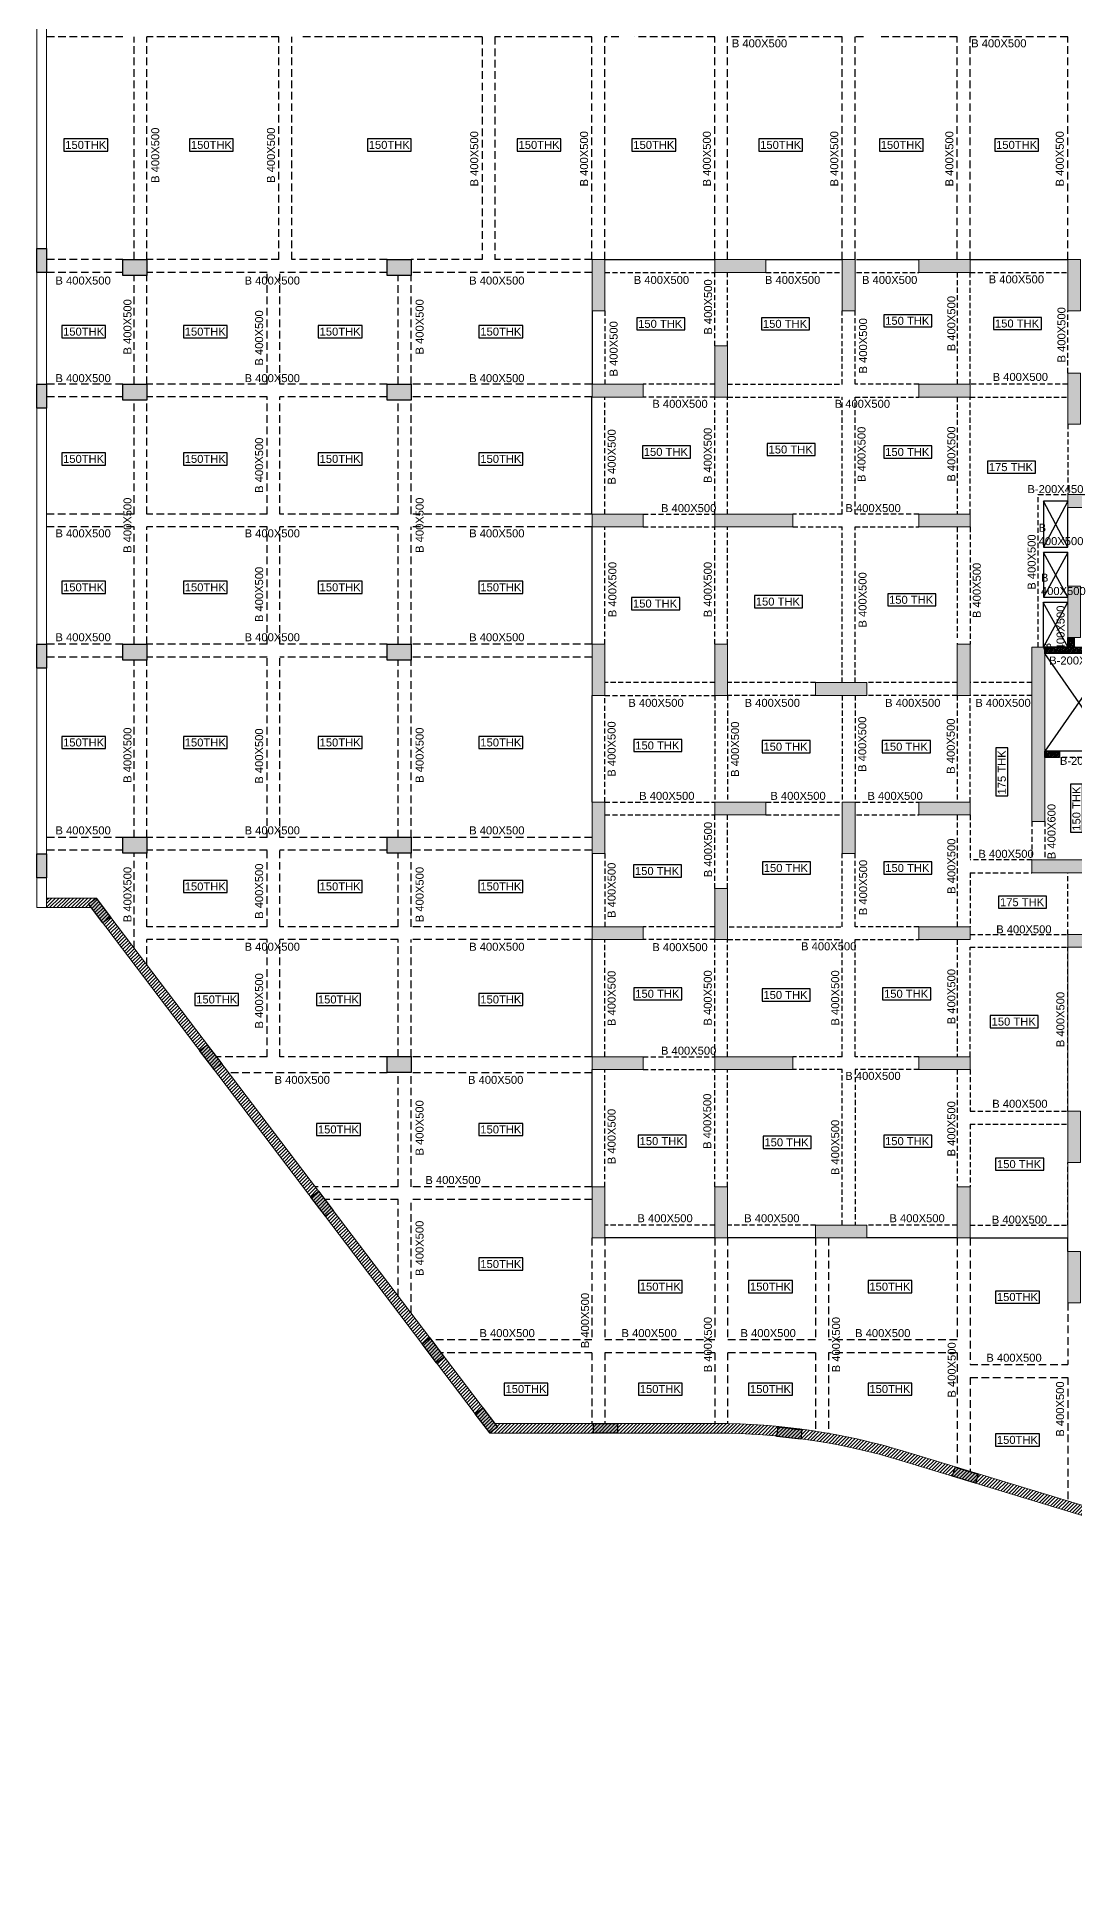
# Model space of a CAD drawing. Header units: millimetres. Extents: x 0 to 88592, y 20853 to 125502.
# Drawn here: x 0 to 32401, y 26031 to 83633 of the extents above; entities that cross this region are included whole.
import ezdxf

# ---------------------------------------------------------------- set-up
doc = ezdxf.new("R2010")
doc.units = ezdxf.units.MM
doc.linetypes.add('HIDDEN2', pattern=[4.7625, 3.175, -1.5875])
for name, color, linetype in [('01-STR-BEAM', 2, 'Continuous'), ('01-STR-BEAM-NO', 4, 'Continuous'), ('01-STR-COLUMN-HATCH', 20, 'Continuous'), ('01-STR-COLUMN-STOP-HATCH', 20, 'Continuous'), ('01-STR-CORE WALL-SHEAR WALL-HATCH', 20, 'Continuous'), ('01-STR-CUTOUT', 1, 'Continuous'), ('01-STR-MIVAN-165-160THK WALL', 3, 'Continuous'), ('01-STR-NON STR WALL', 43, 'Continuous'), ('01-STR-NON STR WALL-HATCH', 252, 'Continuous'), ('01-STR-PODIUM-COLUMN', 4, 'Continuous'), ('01-STR-SLAB THK', 3, 'Continuous')]:
    doc.layers.add(name, color=color, linetype=linetype)
for name, color, linetype, lineweight in [('01-STR-COLUMN', 6, 'Continuous', 20), ('01-STR-CORE WALL-SHEAR WALL', 6, 'Continuous', 20), ('01-STR-RETAINING WALL', 3, 'Continuous', 20), ('D-DIM', 251, 'Continuous', 5), ('P-WALL', 7, 'Continuous', 9)]:
    doc.layers.add(name, color=color, linetype=linetype, lineweight=lineweight)
doc.styles.add('ARIAL', font='arial.ttf')
pattern_1 = [(225, (-2142454.75, 189538.55), (71.842049, -71.842049), []), (225, (-2142472.71, 189556.51), (71.842049, -71.842049), []), (135, (-2142454.75, 189538.55), (-71.842049, -71.842049), [-25.4, 25.4]), (135, (-2142472.71, 189520.59), (-71.842049, -71.842049), [-25.4, 25.4]), (135, (-2142490.68, 189502.63), (-71.842049, -71.842049), [25.4, -25.4]), (135, (-2142508.64, 189484.67), (-71.842049, -71.842049), [25.4, -25.4]), (225, (-2142490.68, 189574.47), (71.842049, -71.842049), [25.4, -25.4]), (225, (-2142508.64, 189592.43), (71.842049, -71.842049), [25.4, -25.4])]

# ---------------------------------------------------------------- blocks, each defined once
blk = doc.blocks.new('E-CW-BSMT-2')
at = {"layer": '01-STR-CORE WALL-SHEAR WALL-HATCH'}
h = blk.add_hatch(color=256, dxfattribs=at)
h.dxf.hatch_style = 1
h.paths.add_polyline_path([(-12760, -2000), (-12760, 3450), (-12360, 3450), (-12360, -2000)])
h = blk.add_hatch(color=256, dxfattribs=at)
h.dxf.hatch_style = 1
h.paths.add_polyline_path([(-10230, 0), (-10230, 3450), (-9830, 3450), (-9830, 0)])
h = blk.add_hatch(color=256, dxfattribs=at)
h.dxf.hatch_style = 1
h.paths.add_polyline_path([(-12760, -3600), (-12760, -3200), (-2430, -3200), (-2430, 0), (-2830, 0), (-2830, 400), (-2030, 400), (-2030, -3600)])
h = blk.add_hatch(color=256, dxfattribs=at)
h.dxf.hatch_style = 1
h.paths.add_polyline_path([(-9380, 400), (-9380, 0), (-8230, 0), (-8230, 400)])
h = blk.add_hatch(color=256, dxfattribs=at)
h.dxf.hatch_style = 1
h.paths.add_polyline_path([(-7030, 400), (-7030, 0), (-4030, 0), (-4030, 400)])
h = blk.add_hatch(color=256, dxfattribs=at)
h.dxf.hatch_style = 1
h.paths.add_polyline_path([(-400, -3600), (-400, 400), (4860, 400), (4860, -1930), (9610, -1930), (9610, -2330), (9310, -2330), (9310, -5530), (15710, -5530), (15710, -5930), (8910, -5930), (8910, -2330), (4860, -2330), (4860, -3600), (4460, -3600), (4460, 0), (2330, 0), (2330, -2130), (2130, -2130), (2130, 0), (0, 0), (0, -3600)])
h = blk.add_hatch(color=256, dxfattribs=at)
h.dxf.hatch_style = 1
h.paths.add_polyline_path([(10810, -1930), (10810, -2330), (13810, -2330), (13810, -1930)])
h = blk.add_hatch(color=256, dxfattribs=at)
h.dxf.hatch_style = 1
h.paths.add_polyline_path([(15010, -2330), (15010, -1929), (15710, -1930), (15710, -4330), (15310, -4330), (15310, -2330)])
h = blk.add_hatch(color=256, dxfattribs=at)
h.dxf.hatch_style = 1
h.paths.add_polyline_path([(6215, -5530), (6215, -5830), (6580, -5830), (6580, -6280), (6880, -6280), (6880, -5530)])
at = {"layer": '01-STR-NON STR WALL-HATCH', "linetype": 'ByBlock'}
h = blk.add_hatch(dxfattribs=at)
h.set_pattern_fill('TURFSTNE', color=256, scale=4, angle=135)
h.set_pattern_definition(pattern_1)
h.paths.add_polyline_path([(-11640, 3750), (-11440, 3750), (-11440, 3450), (-11640, 3450)])
h.paths.add_polyline_path([(-10230, 3750), (-10030, 3750), (-10030, 3450), (-10230, 3450)])
h = blk.add_hatch(dxfattribs=at)
h.set_pattern_fill('TURFSTNE', color=256, scale=4, angle=135)
h.set_pattern_definition([(225, (-2142454.75, 189538.55), (71.842049, -71.842049), []), (225, (-2142472.71, 189556.51), (71.842049, -71.842049), []), (135, (-2142454.75, 189538.55), (-71.842049, -71.842049), [-25.4, 25.4]), (135, (-2142472.71, 189520.59), (-71.842049, -71.842049), [-25.4, 25.4]), (135, (-2142490.68, 189502.63), (-71.842049, -71.842049), [25.4, -25.4]), (135, (-2142508.64, 189484.67), (-71.842049, -71.842049), [25.4, -25.4]), (225, (-2142490.68, 189574.47), (71.842049, -71.842049), [25.4, -25.4]), (225, (-2142508.64, 189592.43), (71.842049, -71.842049), [25.4, -25.4])])
h.paths.add_polyline_path([(-12360, 3250), (-12360, 3450), (-10230, 3450), (-10230, 3250)])
h = blk.add_hatch(dxfattribs=at)
h.set_pattern_fill('TURFSTNE', color=256, scale=4, angle=315)
h.set_pattern_definition([(45, (2145504.75, -175773.55), (-71.842049, 71.842049), []), (45, (2145522.71, -175791.51), (-71.842049, 71.842049), []), (315, (2145504.75, -175773.55), (71.842049, 71.842049), [-25.4, 25.4]), (315, (2145522.71, -175755.59), (71.842049, 71.842049), [-25.4, 25.4]), (315, (2145540.68, -175737.63), (71.842049, 71.842049), [25.4, -25.4]), (315, (2145558.64, -175719.67), (71.842049, 71.842049), [25.4, -25.4]), (45, (2145540.68, -175809.47), (-71.842049, 71.842049), [25.4, -25.4]), (45, (2145558.64, -175827.43), (-71.842049, 71.842049), [25.4, -25.4])])
h.paths.add_polyline_path([(15610, 2000), (15610, 2200), (14690, 2200), (14690, 2000)])
h = blk.add_hatch(dxfattribs=at)
h.set_pattern_fill('TURFSTNE', color=256, scale=4, angle=45)
h.set_pattern_definition([(135, (193383.55, 2132064.75), (-71.842049, -71.842049), []), (135, (193401.51, 2132082.71), (-71.842049, -71.842049), []), (45, (193383.55, 2132064.75), (-71.842049, 71.842049), [-25.4, 25.4]), (45, (193365.59, 2132082.71), (-71.842049, 71.842049), [-25.4, 25.4]), (45, (193347.63, 2132100.68), (-71.842049, 71.842049), [25.4, -25.4]), (45, (193329.67, 2132118.64), (-71.842049, 71.842049), [25.4, -25.4]), (135, (193419.47, 2132100.68), (-71.842049, -71.842049), [25.4, -25.4]), (135, (193437.43, 2132118.64), (-71.842049, -71.842049), [25.4, -25.4])])
h.paths.add_polyline_path([(15610, 2000), (15410, 2000), (15410, 1250), (15610, 1250)])
h = blk.add_hatch(dxfattribs=at)
h.set_pattern_fill('TURFSTNE', color=256, scale=4, angle=135)
h.set_pattern_definition(pattern_1)
h.paths.add_polyline_path([(-12360, 0), (-12360, 200), (-11895, 200), (-11895, 0)])
h = blk.add_hatch(dxfattribs=at)
h.set_pattern_fill('TURFSTNE', color=256, scale=4, angle=135)
h.set_pattern_definition(pattern_1)
h.paths.add_polyline_path([(-10695, 0), (-10695, 200), (-10230, 200), (-10230, 0)])
h = blk.add_hatch(dxfattribs=at)
h.set_pattern_fill('TURFSTNE', color=256, scale=4, angle=45)
h.set_pattern_definition([(135, (193383.55, 2128885.12), (-71.842049, -71.842049), []), (135, (193401.51, 2128903.08), (-71.842049, -71.842049), []), (45, (193383.55, 2128885.12), (-71.842049, 71.842049), [-25.4, 25.4]), (45, (193365.59, 2128903.08), (-71.842049, 71.842049), [-25.4, 25.4]), (45, (193347.63, 2128921.04), (-71.842049, 71.842049), [25.4, -25.4]), (45, (193329.67, 2128939), (-71.842049, 71.842049), [25.4, -25.4]), (135, (193419.47, 2128921.04), (-71.842049, -71.842049), [25.4, -25.4]), (135, (193437.43, 2128939), (-71.842049, -71.842049), [25.4, -25.4])])
h.paths.add_polyline_path([(15610, -1380), (15610, -1930), (15410, -1930), (15410, -1380)])
h = blk.add_hatch(dxfattribs=at)
h.set_pattern_fill('TURFSTNE', color=256, scale=4, angle=135)
h.set_pattern_definition(pattern_1)
h.paths.add_polyline_path([(0, -2130), (0, -2330), (465, -2330), (465, -2130)])
h = blk.add_hatch(dxfattribs=at)
h.set_pattern_fill('TURFSTNE', color=256, scale=4, angle=135)
h.set_pattern_definition(pattern_1)
h.paths.add_polyline_path([(1665, -2130), (1665, -2330), (2795, -2330), (2795, -2130)])
h = blk.add_hatch(dxfattribs=at)
h.set_pattern_fill('TURFSTNE', color=256, scale=4, angle=135)
h.set_pattern_definition(pattern_1)
h.paths.add_polyline_path([(3995, -2130), (3995, -2330), (4460, -2330), (4460, -2130)])
h = blk.add_hatch(dxfattribs=at)
h.set_pattern_fill('TURFSTNE', color=256, scale=4, angle=135)
h.set_pattern_definition(pattern_1)
h.paths.add_polyline_path([(6060, -2330), (6060, -3400), (6160, -3400), (6160, -2330)])
h = blk.add_hatch(dxfattribs=at)
h.set_pattern_fill('TURFSTNE', color=256, scale=4, angle=135)
h.set_pattern_definition(pattern_1)
h.paths.add_polyline_path([(7510, -3400), (7510, -2330), (7610, -2330), (7610, -3400)])
h = blk.add_hatch(dxfattribs=at)
h.set_pattern_fill('TURFSTNE', color=256, scale=4, angle=135)
h.set_pattern_definition(pattern_1)
h.paths.add_polyline_path([(0, -5530), (0, -5730), (825, -5730), (825, -5530)])
h = blk.add_hatch(dxfattribs=at)
h.set_pattern_fill('TURFSTNE', color=256, scale=4, angle=135)
h.set_pattern_definition(pattern_1)
h.paths.add_polyline_path([(3835, -5530), (3835, -5730), (4660, -5730), (4660, -5530)])
h = blk.add_hatch(dxfattribs=at)
h.set_pattern_fill('TURFSTNE', color=256, scale=4, angle=135)
h.set_pattern_definition(pattern_1)
h.paths.add_polyline_path([(6680, -7110), (6680, -7860), (6880, -7860), (6880, -7110)])
at = {"layer": '01-STR-CORE WALL-SHEAR WALL'}
for points in [[(-12360, -2000), (-12760, -2000), (-12760, 3450), (-12360, 3450)], [(-10230, 0), (-9830, 0), (-9830, 3450), (-10230, 3450)], [(-2830, 0), (-2830, 400), (-2030, 400), (-2030, -3600), (-12760, -3600), (-12760, -3200), (-2430, -3200), (-2430, 0)], [(-9380, 400), (-8230, 400), (-8230, 0), (-9380, 0)], [(-7030, 400), (-4030, 400), (-4030, 0), (-7030, 0)], [(2130, 0), (0, 0), (0, -3600), (-400, -3600), (-400, 400), (4860, 400), (4860, -1930), (9610, -1930), (9610, -2330), (9310, -2330), (9310, -5530), (15710, -5530), (15710, -5930), (8910, -5930), (8910, -2330), (4860, -2330), (4860, -3600), (4460, -3600), (4460, 0), (2330, 0), (2330, -2130), (2130, -2130)], [(13810, -1930), (10810, -1930), (10810, -2330), (13810, -2330)], [(15310, -2330), (15010, -2330), (15010, -1929), (15710, -1930), (15710, -4330), (15310, -4330)], [(6215, -5530), (6215, -5830), (6580, -5830), (6580, -6280), (6880, -6280), (6880, -5530)]]:
    blk.add_lwpolyline(points, close=True, dxfattribs=at)
at = {"layer": '01-STR-NON STR WALL'}
for points in [[(-11640, 3750), (-11440, 3750), (-11440, 3450), (-11640, 3450)], [(-10230, 3750), (-10030, 3750), (-10030, 3450), (-10230, 3450)], [(-10230, 3250), (-12360, 3250), (-12360, 3450), (-10230, 3450)], [(15610, 2000), (14690, 2000), (14690, 2200), (15610, 2200)], [(15610, 2000), (14690, 2000), (14690, 2200), (15610, 2200)], [(15610, 2000), (15610, 1250), (15410, 1250), (15410, 2000)], [(15610, 2000), (15610, 1250), (15410, 1250), (15410, 2000)], [(-11895, 0), (-12360, 0), (-12360, 200), (-11895, 200)], [(-11895, 0), (-12360, 0), (-12360, 200), (-11895, 200)], [(-10695, 0), (-10230, 0), (-10230, 200), (-10695, 200)], [(-10695, 0), (-10230, 0), (-10230, 200), (-10695, 200)], [(15610, -1380), (15610, -1930), (15410, -1930), (15410, -1380)], [(15610, -1380), (15610, -1930), (15410, -1930), (15410, -1380)], [(0, -2130), (465, -2130), (465, -2330), (0, -2330)], [(0, -2130), (465, -2130), (465, -2330), (0, -2330)], [(1665, -2130), (2795, -2130), (2795, -2330), (1665, -2330)], [(1665, -2130), (2795, -2130), (2795, -2330), (1665, -2330)], [(3995, -2130), (4460, -2130), (4460, -2330), (3995, -2330)], [(3995, -2130), (4460, -2130), (4460, -2330), (3995, -2330)], [(6060, -2330), (6160, -2330), (6160, -3400), (6060, -3400)], [(6060, -2330), (6160, -2330), (6160, -3400), (6060, -3400)], [(7610, -3400), (7510, -3400), (7510, -2330), (7610, -2330)], [(7610, -3400), (7510, -3400), (7510, -2330), (7610, -2330)], [(0, -5530), (825, -5530), (825, -5730), (0, -5730)], [(0, -5530), (825, -5530), (825, -5730), (0, -5730)], [(3835, -5530), (4660, -5530), (4660, -5730), (3835, -5730)], [(3835, -5530), (4660, -5530), (4660, -5730), (3835, -5730)], [(6680, -7110), (6880, -7110), (6880, -7860), (6680, -7860)], [(6680, -7110), (6880, -7110), (6880, -7860), (6680, -7860)]]:
    blk.add_lwpolyline(points, close=True, dxfattribs=at)
blk = doc.blocks.new('E-BSMT-2-COL')
at = {"layer": '01-STR-CORE WALL-SHEAR WALL-HATCH'}
h = blk.add_hatch(color=256, dxfattribs=at)
h.dxf.hatch_style = 1
h.paths.add_polyline_path([(-30560, 13960), (-30960, 13960), (-30960, 15560), (-30560, 15560)])
h = blk.add_hatch(color=256, dxfattribs=at)
h.dxf.hatch_style = 1
h.paths.add_polyline_path([(-27126, 15560), (-27126, 15160), (-25526, 15160), (-25526, 15560)])
h = blk.add_hatch(color=256, dxfattribs=at)
h.dxf.hatch_style = 1
h.paths.add_polyline_path([(-23145, 13960), (-22745, 13960), (-22745, 15560), (-23145, 15560)])
h = blk.add_hatch(color=256, dxfattribs=at)
h.dxf.hatch_style = 1
h.paths.add_polyline_path([(-19150, 15560), (-19150, 15160), (-20750, 15160), (-20750, 15560)])
h = blk.add_hatch(color=256, dxfattribs=at)
h.dxf.hatch_style = 1
h.paths.add_polyline_path([(-15700, 13960), (-16100, 13960), (-16100, 15560), (-15700, 15560)])
h = blk.add_hatch(color=256, dxfattribs=at)
h.dxf.hatch_style = 1
h.paths.add_polyline_path([(-27125, 11265), (-26725, 11265), (-26725, 12865), (-27125, 12865)])
h = blk.add_hatch(color=256, dxfattribs=at)
h.dxf.hatch_style = 1
h.paths.add_polyline_path([(-29360, 11265), (-29360, 11665), (-30960, 11665), (-30960, 11265)])
h = blk.add_hatch(color=256, dxfattribs=at)
h.dxf.hatch_style = 1
h.paths.add_polyline_path([(-19150, 11265), (-19150, 11665), (-20750, 11665), (-20750, 11265)])
h = blk.add_hatch(color=256, dxfattribs=at)
h.dxf.hatch_style = 1
h.paths.add_polyline_path([(-15700, 10415), (-16100, 10415), (-16100, 12015), (-15700, 12015)])
h = blk.add_hatch(color=256, dxfattribs=at)
h.dxf.hatch_style = 1
h.paths.add_polyline_path([(-14500, 8215), (-14500, 7815), (-16100, 7815), (-16100, 8215)])
h = blk.add_hatch(color=256, dxfattribs=at)
h.dxf.hatch_style = 1
h.paths.add_polyline_path([(-29360, 7205), (-29360, 7605), (-30960, 7605), (-30960, 7205)])
h = blk.add_hatch(color=256, dxfattribs=at)
h.dxf.hatch_style = 1
h.paths.add_polyline_path([(-24685, 7205), (-24685, 7605), (-27125, 7605), (-27125, 7205)])
h = blk.add_hatch(color=256, dxfattribs=at)
h.dxf.hatch_style = 1
h.paths.add_polyline_path([(-19150, 7205), (-19150, 7605), (-20750, 7605), (-20750, 7205)])
h = blk.add_hatch(color=256, dxfattribs=at)
h.dxf.hatch_style = 1
h.paths.add_polyline_path([(-15700, 5350), (-16100, 5350), (-16100, 3750), (-15700, 3750)])
h = blk.add_hatch(color=256, dxfattribs=at)
h.dxf.hatch_style = 1
h.paths.add_polyline_path([(-30960, 3540), (-30560, 3540), (-30560, 1940), (-30960, 1940)])
h = blk.add_hatch(color=256, dxfattribs=at)
h.dxf.hatch_style = 1
h.paths.add_polyline_path([(-26725, 3540), (-27125, 3540), (-27125, 1940), (-26725, 1940)])
h = blk.add_hatch(color=256, dxfattribs=at)
h.dxf.hatch_style = 1
h.paths.add_polyline_path([(-19150, 1940), (-19550, 1940), (-19550, 3540), (-19150, 3540)])
h = blk.add_hatch(color=256, dxfattribs=at)
h.dxf.hatch_style = 1
h.paths.add_polyline_path([(-22375, 1940), (-22375, 2340), (-23975, 2340), (-23975, 1940)])
h = blk.add_hatch(color=256, dxfattribs=at)
h.dxf.hatch_style = 1
h.paths.add_polyline_path([(-30560, -2995), (-30960, -2995), (-30960, -1395), (-30560, -1395)])
h = blk.add_hatch(color=256, dxfattribs=at)
h.dxf.hatch_style = 1
h.paths.add_polyline_path([(-27126, -1395), (-27126, -1795), (-25526, -1795), (-25526, -1395)])
h = blk.add_hatch(color=256, dxfattribs=at)
h.dxf.hatch_style = 1
h.paths.add_polyline_path([(-23145, -2995), (-22745, -2995), (-22745, -1395), (-23145, -1395)])
h = blk.add_hatch(color=256, dxfattribs=at)
h.dxf.hatch_style = 1
h.paths.add_polyline_path([(-19150, -1395), (-19150, -1795), (-20750, -1795), (-20750, -1395)])
h = blk.add_hatch(color=256, dxfattribs=at)
h.dxf.hatch_style = 1
h.paths.add_polyline_path([(-27125, -5690), (-26725, -5690), (-26725, -4090), (-27125, -4090)])
h = blk.add_hatch(color=256, dxfattribs=at)
h.dxf.hatch_style = 1
h.paths.add_polyline_path([(-29360, -5690), (-29360, -5290), (-30960, -5290), (-30960, -5690)])
h = blk.add_hatch(color=256, dxfattribs=at)
h.dxf.hatch_style = 1
h.paths.add_polyline_path([(-19150, -5690), (-19150, -5290), (-20750, -5290), (-20750, -5690)])
h = blk.add_hatch(color=256, dxfattribs=at)
h.dxf.hatch_style = 1
h.paths.add_polyline_path([(-14500, -5530), (-14500, -5930), (-16100, -5930), (-16100, -5530)])
h = blk.add_hatch(color=256, dxfattribs=at)
h.dxf.hatch_style = 1
h.paths.add_polyline_path([(-29360, -9750), (-29360, -9350), (-30960, -9350), (-30960, -9750)])
h = blk.add_hatch(color=256, dxfattribs=at)
h.dxf.hatch_style = 1
h.paths.add_polyline_path([(-24685, -9750), (-24685, -9350), (-27125, -9350), (-27125, -9750)])
h = blk.add_hatch(color=256, dxfattribs=at)
h.dxf.hatch_style = 1
h.paths.add_polyline_path([(-19150, -9750), (-19150, -9350), (-20750, -9350), (-20750, -9750)])
h = blk.add_hatch(color=256, dxfattribs=at)
h.dxf.hatch_style = 1
h.paths.add_polyline_path([(-15700, -12655), (-16100, -12655), (-16100, -11055), (-15700, -11055)])
h = blk.add_hatch(color=256, dxfattribs=at)
h.dxf.hatch_style = 1
h.paths.add_polyline_path([(-30960, -13415), (-30560, -13415), (-30560, -15015), (-30960, -15015)])
h = blk.add_hatch(color=256, dxfattribs=at)
h.dxf.hatch_style = 1
h.paths.add_polyline_path([(-26725, -13415), (-27125, -13415), (-27125, -15015), (-26725, -15015)])
h = blk.add_hatch(color=256, dxfattribs=at)
h.dxf.hatch_style = 1
h.paths.add_polyline_path([(-19150, -15015), (-19550, -15015), (-19550, -13415), (-19150, -13415)])
h = blk.add_hatch(color=256, dxfattribs=at)
h.dxf.hatch_style = 1
h.paths.add_polyline_path([(-22375, -15015), (-22375, -14615), (-23975, -14615), (-23975, -15015)])
h = blk.add_hatch(color=256, dxfattribs=at)
h.dxf.hatch_style = 1
h.paths.add_polyline_path([(-15700, -17040), (-16100, -17040), (-16100, -15440), (-15700, -15440)])
at = {"layer": '01-STR-COLUMN'}
for points in [[(-30560, 13960), (-30960, 13960), (-30960, 15560), (-30560, 15560)], [(-27126, 15560), (-27126, 15160), (-25526, 15160), (-25526, 15560)], [(-23145, 13960), (-22745, 13960), (-22745, 15560), (-23145, 15560)], [(-19150, 15560), (-19150, 15160), (-20750, 15160), (-20750, 15560)], [(-15700, 13960), (-16100, 13960), (-16100, 15560), (-15700, 15560)], [(-27125, 11265), (-26725, 11265), (-26725, 12865), (-27125, 12865)], [(-29360, 11265), (-29360, 11665), (-30960, 11665), (-30960, 11265)], [(-19150, 11265), (-19150, 11665), (-20750, 11665), (-20750, 11265)], [(-15700, 10415), (-16100, 10415), (-16100, 12015), (-15700, 12015)], [(-14500, 8215), (-14500, 7815), (-16100, 7815), (-16100, 8215)], [(-29360, 7205), (-29360, 7605), (-30960, 7605), (-30960, 7205)], [(-24685, 7205), (-24685, 7605), (-27125, 7605), (-27125, 7205)], [(-19150, 7205), (-19150, 7605), (-20750, 7605), (-20750, 7205)], [(-15700, 5350), (-16100, 5350), (-16100, 3750), (-15700, 3750)], [(-30960, 3540), (-30560, 3540), (-30560, 1940), (-30960, 1940)], [(-26725, 3540), (-27125, 3540), (-27125, 1940), (-26725, 1940)], [(-19150, 1940), (-19550, 1940), (-19550, 3540), (-19150, 3540)], [(-22375, 1940), (-22375, 2340), (-23975, 2340), (-23975, 1940)], [(-30560, -2995), (-30960, -2995), (-30960, -1395), (-30560, -1395)], [(-27126, -1395), (-27126, -1795), (-25526, -1795), (-25526, -1395)], [(-23145, -2995), (-22745, -2995), (-22745, -1395), (-23145, -1395)], [(-19150, -1395), (-19150, -1795), (-20750, -1795), (-20750, -1395)], [(-27125, -5690), (-26725, -5690), (-26725, -4090), (-27125, -4090)], [(-29360, -5690), (-29360, -5290), (-30960, -5290), (-30960, -5690)], [(-19150, -5690), (-19150, -5290), (-20750, -5290), (-20750, -5690)], [(-14500, -5530), (-14500, -5930), (-16100, -5930), (-16100, -5530)], [(-29360, -9750), (-29360, -9350), (-30960, -9350), (-30960, -9750)], [(-24685, -9750), (-24685, -9350), (-27125, -9350), (-27125, -9750)], [(-19150, -9750), (-19150, -9350), (-20750, -9350), (-20750, -9750)], [(-15700, -12655), (-16100, -12655), (-16100, -11055), (-15700, -11055)], [(-30960, -13415), (-30560, -13415), (-30560, -15015), (-30960, -15015)], [(-26725, -13415), (-27125, -13415), (-27125, -15015), (-26725, -15015)], [(-19150, -15015), (-19550, -15015), (-19550, -13415), (-19150, -13415)], [(-22375, -15015), (-22375, -14615), (-23975, -14615), (-23975, -15015)], [(-15700, -17040), (-16100, -17040), (-16100, -15440), (-15700, -15440)]]:
    blk.add_lwpolyline(points, close=True, dxfattribs=at)
at = {"layer": '01-STR-MIVAN-165-160THK WALL'}
blk.add_blockref('E-CW-BSMT-2', (-4460, 0), dxfattribs=at)
blk = doc.blocks.new('BLK-E-GA')
at = {"layer": '01-STR-BEAM', "linetype": 'HIDDEN2', "ltscale": 50}
for p, q in [((-52215, -945), (-52215, 1350)), ((-51816, -945), (-51815, 1350)), ((-48235, -2145), (-48235, 150)), ((-47835, -2145), (-47835, 150)), ((-52215, -2145), (-54450, -2145)), ((-45840, -2145), (-47835, -2145)), ((-52215, -2545), (-54450, -2545)), ((-48235, -6205), (-48235, -2545)), ((-47835, -6205), (-47835, -2545)), ((-48235, -11470), (-48235, -6605)), ((-47835, -11470), (-47835, -6605)), ((-52215, -11470), (-55650, -11470)), ((-49065, -11470), (-51815, -11470)), ((-44640, -11470), (-47465, -11470)), ((-49065, -11870), (-51815, -11870)), ((-51815, -11870), (-51815, -15205)), ((-47835, -11868), (-47835, -15205)), ((-44640, -11870), (-47465, -11870)), ((-44240, -15205), (-44240, -11868)), ((-47835, -15205), (-45840, -15205)), ((-52215, -17900), (-52215, -15605)), ((-51815, -17900), (-51815, -15605)), ((-41910, -15810), (-41910, -17020)), ((-48235, -19100), (-48235, -16805)), ((-47835, -19100), (-47835, -16805)), ((-42310, -17010), (-44240, -17010)), ((-52215, -19100), (-54450, -19100)), ((-52215, -19500), (-54450, -19500)), ((-51765, -19100), (-48235, -19100)), ((-48235, -23160), (-48235, -19500)), ((-45840, -19100), (-47835, -19100)), ((-47835, -23160), (-47835, -19500)), ((-52215, -28425), (-55650, -28425)), ((-49065, -28425), (-51815, -28425)), ((-44640, -28425), (-47465, -28425))]:
    blk.add_line(p, q, dxfattribs=at)
at = {"layer": '01-STR-BEAM'}
for p, q in [((-52215, -28825), (-55650, -28825)), ((-49065, -28825), (-51815, -28825)), ((-44640, -28825), (-47465, -28825))]:
    blk.add_line(p, q, dxfattribs=at)
for points in [[(-55650, 1750), (-52215, 1750)], [(-50616, 1750), (-48235, 1750)], [(-47785, 1750), (-45840, 1750)], [(-44240, 1750), (-41190, 1750)], [(-56050, 150), (-56050, -2145)], [(-56051, -6205), (-56051, -2545)], [(-41190, -7240), (-41190, -5995)], [(-56050, -10270), (-56050, -6605)], [(-41190, -8460), (-41190, -7400)], [(-41190, -10360), (-41910, -10360)], [(-39780, -10560), (-41910, -10560)], [(-56050, -15207), (-56050, -11870)], [(-56050, -16805), (-56050, -19100)], [(-56050, -23160), (-56050, -19500)], [(-56050, -27225), (-56050, -23560)], [(-44240, -28825), (-41190, -28825)], [(-41190, -29250), (-41190, -28825)]]:
    blk.add_lwpolyline(points, dxfattribs=at)
at = {"layer": '01-STR-BEAM', "linetype": 'HIDDEN2', "ltscale": 50}
for points in [[(-55650, 1350), (-52215, 1350)], [(-50616, 1350), (-48235, 1350)], [(-47785, 1350), (-45840, 1350)], [(-44640, 1350), (-44640, -2145)], [(-41190, -2145), (-44240, -2145), (-44240, 1350)], [(-44240, 1350), (-41190, 1350)], [(-55650, 150), (-55650, -2145)], [(-41190, -1795), (-41190, 150)], [(-51816, -2145), (-48235, -2145)], [(-55651, -6205), (-55651, -2545)], [(-52215, -6205), (-52215, -2545)], [(-51815, -6205), (-51815, -2545), (-48235, -2545)], [(-47835, -2545), (-45840, -2545)], [(-44640, -2545), (-44640, -6205)], [(-44240, -6205), (-44240, -2545)], [(-44240, -2545), (-41190, -2545)], [(-41190, -3395), (-41190, -5595)], [(-42110, -5595), (-41190, -5595)], [(-42110, -10360), (-42110, -5595)], [(-54450, -6205), (-52215, -6205)], [(-48235, -6205), (-49775, -6205)], [(-45840, -6205), (-47835, -6205)], [(-55650, -10270), (-55650, -6605)], [(-54450, -6605), (-52215, -6605)], [(-52215, -10270), (-52215, -6605)], [(-51815, -10270), (-51815, -6605)], [(-49775, -6605), (-48235, -6605)], [(-47835, -6605), (-45840, -6605)], [(-44640, -6605), (-44640, -10075)], [(-44240, -6605), (-44240, -10270)], [(-44640, -10235), (-44640, -10270)], [(-42310, -11470), (-44240, -11470)], [(-55650, -15207), (-55650, -11870)], [(-55650, -11870), (-52215, -11870), (-52215, -15205)], [(-48235, -11868), (-48235, -15205)], [(-44640, -11868), (-44640, -15205)], [(-42310, -11870), (-44240, -11870)], [(-39780, -13810), (-41910, -13810)], [(-55650, -15205), (-52215, -15205)], [(-50616, -15205), (-48235, -15205)], [(-55650, -15605), (-52215, -15605)], [(-50616, -15605), (-48235, -15605)], [(-47785, -15605), (-45840, -15605)], [(-44640, -15605), (-44640, -19100)], [(-44240, -15605), (-44240, -17010)], [(-42310, -15810), (-42310, -17010)], [(-55650, -16805), (-55650, -19100)], [(-44240, -17410), (-42310, -17410)], [(-44240, -17410), (-44240, -19100)], [(-41190, -19340), (-41190, -17410)], [(-55650, -23160), (-55650, -19500)], [(-52215, -23160), (-52215, -19500)], [(-51815, -23160), (-51815, -19500), (-48235, -19500)], [(-47835, -19500), (-45840, -19500)], [(-44640, -19500), (-44640, -23160)], [(-44240, -19340), (-41190, -19340)], [(-44240, -23160), (-44240, -19740), (-41190, -19740)], [(-41190, -24865), (-41190, -19740)], [(-55650, -27225), (-55650, -23560)], [(-54450, -23160), (-52215, -23160)], [(-54450, -23560), (-52215, -23560)], [(-52215, -27225), (-52215, -23560)], [(-51815, -27225), (-51815, -23560)], [(-48235, -23160), (-49775, -23160)], [(-48235, -28425), (-48235, -23560), (-49775, -23560)], [(-45840, -23160), (-47835, -23160)], [(-45840, -23560), (-47835, -23560), (-47835, -28425)], [(-44640, -23560), (-44640, -27225)], [(-44240, -23560), (-44240, -24865)], [(-44240, -24865), (-41190, -24865)], [(-44240, -25265), (-41190, -25265)], [(-44240, -25265), (-44240, -27225)], [(-41190, -28425), (-41190, -26464)], [(-44240, -28425), (-41190, -28425)]]:
    blk.add_lwpolyline(points, dxfattribs=at)
at = {"layer": '01-STR-BEAM', "ltscale": 1000}
for points in [[(-41190, -5795), (-41950, -5795), (-41950, -7240), (-41190, -7240)], [(-41190, -7400), (-41950, -7400), (-41950, -8800), (-41190, -8800)], [(-41950, -10360), (-41950, -8960), (-41190, -8960)], [(-41190, -10060), (-41190, -10360)], [(-39780, -13610), (-41910, -13610)]]:
    blk.add_lwpolyline(points, dxfattribs=at)
at = {"layer": '01-STR-CUTOUT'}
for points in [[(-41190, -5795), (-41950, -7240)], [(-41190, -7240), (-41950, -5795)], [(-41190, -7400), (-41950, -8800)], [(-41190, -8800), (-41950, -7400)], [(-41963, -8960), (-41190, -10360)], [(-41950, -10360), (-41190, -8960)], [(-39780, -10560), (-41910, -13610)], [(-39780, -13610), (-41910, -10560)]]:
    blk.add_lwpolyline(points, dxfattribs=at)
at = {"layer": '01-STR-SLAB THK', "color": 1, "linetype": 'ByBlock'}
for points in [[(-46934, -355), (-45433, -355), (-45433, 25), (-46934, 25)], [(-54651, -450), (-53150, -450), (-53150, -70), (-54651, -70)], [(-50754, -450), (-49253, -450), (-49253, -70), (-50754, -70)], [(-43507, -440), (-42006, -440), (-42006, -60), (-43507, -60)], [(-50577, -4376), (-49076, -4376), (-49076, -3996), (-50577, -3996)], [(-54475, -4452), (-52974, -4452), (-52974, -4072), (-54475, -4072)], [(-46934, -4455), (-45433, -4455), (-45433, -4075), (-46934, -4075)], [(-43696, -4927), (-42195, -4927), (-42195, -4547), (-43696, -4547)], [(-54813, -9191), (-53312, -9191), (-53312, -8811), (-54813, -8811)], [(-50976, -9129), (-49475, -9129), (-49475, -8749), (-50976, -8749)], [(-46814, -9073), (-45313, -9073), (-45313, -8693), (-46814, -8693)], [(-54742, -13625), (-53242, -13625), (-53242, -13245), (-54742, -13245)], [(-50739, -13664), (-49238, -13664), (-49238, -13283), (-50739, -13283)], [(-46982, -13664), (-45481, -13664), (-45481, -13283), (-46982, -13283)], [(-43059, -15007), (-43059, -13507), (-43439, -13507), (-43439, -15007)], [(-40727, -16140), (-40727, -14640), (-41107, -14640), (-41107, -16140)], [(-54751, -17549), (-53250, -17549), (-53250, -17169), (-54751, -17169)], [(-50727, -17454), (-49227, -17454), (-49227, -17074), (-50727, -17074)], [(-46932, -17454), (-45431, -17454), (-45431, -17074), (-46932, -17074)], [(-43348, -18522), (-41848, -18522), (-41848, -18142), (-43348, -18142)], [(-54742, -21385), (-53242, -21385), (-53242, -21004), (-54742, -21004)], [(-50739, -21423), (-49238, -21423), (-49238, -21043), (-50739, -21043)], [(-46971, -21385), (-45470, -21385), (-45470, -21004), (-46971, -21004)], [(-43610, -22254), (-42110, -22254), (-42110, -21874), (-43610, -21874)], [(-54606, -25989), (-53105, -25989), (-53105, -25609), (-54606, -25609)], [(-50707, -26028), (-49206, -26028), (-49206, -25648), (-50707, -25648)], [(-46939, -25989), (-45438, -25989), (-45438, -25609), (-46939, -25609)], [(-43442, -26708), (-41941, -26708), (-41941, -26328), (-43442, -26328)]]:
    blk.add_lwpolyline(points, close=True, dxfattribs=at)
at = {"layer": 'D-DIM'}
for points in [[(-41190, -19740), (-41190, -24865)], [(-41190, -26464), (-41190, -29250)]]:
    blk.add_lwpolyline(points, dxfattribs=at)
at = {"layer": '01-STR-BEAM-NO', "linetype": 'Continuous', "style": 'ARIAL'}
for p in [(-54746, 989), (-50648, 989), (-47616, 989), (-54166, -2882), (-48469, -2882), (-53895, -6141), (-48134, -6141), (-54915, -12227), (-51283, -12227), (-46895, -12227), (-44076, -12227), (-54577, -15133), (-50479, -15133), (-47447, -15133), (-43981, -16945), (-49520, -19835), (-54166, -19861), (-53895, -23096), (-48138, -23884), (-54633, -28333), (-51296, -28333), (-46760, -28333)]:
    blk.add_text('B 400X500', height=250, dxfattribs=at).set_placement(p)
at = {"layer": '01-STR-BEAM-NO', "style": 'ARIAL'}
blk.add_text('B 400X500', height=250, dxfattribs=at).set_placement((-43659, 1007))
at = {"layer": '01-STR-BEAM-NO', "linetype": 'Continuous', "style": 'ARIAL'}
for s, rotation, p in [('B 400X500', 90, (-52300, -596)), ('B 400X500', 90, (-44700, -1116)), ('B 400X500', 450, (-41261, -1465)), ('B 400X500', 90, (-55251, -1903)), ('B 400X500', 90, (-47458, -1809)), ('B 400X500', 360, (-43535, -2042)), ('B 400X500', 90, (-55311, -5280)), ('B 400X500', 90, (-52309, -5233)), ('B 400X500', 90, (-47507, -5200)), ('B 400X500', 90, (-44700, -5192)), ('B-200X450', 360, (-42448, -5548)), ('B 400X500', 450, (-42193, -8566)), ('B 400X500', 90, (-55289, -9426)), ('B 400X500', 90, (-52309, -9426)), ('B 400X500', 90, (-47475, -9749)), ('B 400X500', 90, (-43907, -9453)), ('B-200X450', 360, (-41769, -10904)), ('B 400X500', 90, (-44718, -14319)), ('B 400X500', 90, (-55314, -14409)), ('B-200X450', 360, (-41435, -14039)), ('B 400X600', 90, (-41572, -16989)), ('B 400X500', 90, (-52300, -17551)), ('B 400X500', 90, (-44699, -18071)), ('B 400X500', 90, (-55314, -18824)), ('B 400X500', 90, (-47456, -18737)), ('B 400X500', 720, (-43424, -19304)), ('B 400X500', 90, (-55314, -22201)), ('B 400X500', 90, (-52309, -22188)), ('B 400X500', 90, (-48329, -22188)), ('B 400X500', 90, (-44700, -22147)), ('B 400X500', 90, (-41295, -22862)), ('B 400X500', 90, (-52325, -26041)), ('B 400X500', 90, (-44701, -26277)), ('B 400X500', 90, (-55314, -26519)), ('B 400X500', 90, (-48329, -26859))]:
    blk.add_text(s, height=250, rotation=rotation, dxfattribs=at).set_placement(p)
at = {"layer": '01-STR-BEAM-NO', "style": 'ARIAL'}
for rotation, p in [(90, (-47484, -14260)), (90, (-51458, -14415)), (360, (-43548, -24755)), (360, (-43561, -28375))]:
    blk.add_text('B 400X500', height=250, rotation=rotation, dxfattribs=at).set_placement(p)
at = {"layer": '01-STR-BEAM-NO', "linetype": 'ByBlock', "char_height": 250, "width": 1728.34, "attachment_point": 1, "style": 'ARIAL'}
for insert in [(-42098, -6506), (-42027, -8066)]:
    blk.add_mtext('B \\P400X500', dxfattribs=dict(at, insert=insert))
at = {"layer": '01-STR-BEAM-NO', "linetype": 'ByBlock', "insert": (-41956, -10460), "char_height": 250, "width": 1728.34, "attachment_point": 1, "rotation": 90, "style": 'ARIAL'}
blk.add_mtext('B \\P400X500', dxfattribs=at)
at = {"layer": '01-STR-SLAB THK', "linetype": 'ByBlock', "style": 'ARIAL'}
for p in [(-54608, -383), (-50711, -383), (-46891, -288), (-43463, -373), (-54432, -4385), (-50534, -4310), (-46891, -4388), (-54770, -9124), (-50933, -9063), (-46771, -9006), (-54699, -13558), (-50695, -13597), (-46939, -13597), (-54708, -17482), (-50684, -17387), (-46889, -17387), (-54699, -21318), (-50695, -21356), (-46928, -21318), (-43567, -22188), (-54563, -25923), (-50664, -25961), (-46896, -25923)]:
    blk.add_text('150 THK', height=250, dxfattribs=at).set_placement(p)
for s, rotation, p in [('175 THK', 360, (-43653, -4860)), ('175 THK', 450, (-43125, -14964)), ('150 THK', 90, (-40793, -16097)), ('175 THK', 360, (-43305, -18456)), ('150 THK', 360, (-43399, -26641))]:
    blk.add_text(s, height=250, rotation=rotation, dxfattribs=at).set_placement(p)
blk = doc.blocks.new('300X750')
at = {"layer": '01-STR-COLUMN-HATCH'}
h = blk.add_hatch(color=256, dxfattribs=at)
h.dxf.hatch_style = 1
h.paths.add_polyline_path([(60717413, -48262958), (60717713, -48262958), (60717713, -48263708), (60717413, -48263708)])
at = {"layer": '01-STR-PODIUM-COLUMN', "linetype": 'ByBlock'}
blk.add_lwpolyline([(60717413, -48262958), (60717713, -48262958), (60717713, -48263708), (60717413, -48263708)], close=True, dxfattribs=at)
blk = doc.blocks.new('500X750')
at = {"layer": '01-STR-COLUMN-HATCH'}
h = blk.add_hatch(color=256, dxfattribs=at)
h.dxf.hatch_style = 1
h.paths.add_polyline_path([(60717413, -48262958), (60717413, -48263708), (60717913, -48263708), (60717913, -48262958)])
at = {"layer": '01-STR-PODIUM-COLUMN', "linetype": 'ByBlock'}
blk.add_lwpolyline([(60717413, -48262958), (60717913, -48262958), (60717913, -48263708), (60717413, -48263708)], close=True, dxfattribs=at)

msp = doc.modelspace()

# ---------------------------------------------------------------- hatches: boundary and pattern name
at = {"layer": '01-STR-COLUMN-STOP-HATCH', "linetype": 'ByBlock'}
h = msp.add_hatch(dxfattribs=at)
h.set_pattern_fill('ANSI31', color=256, scale=25)
h.set_pattern_definition([(45, (45457.04, 52539.47), (-56.1266, 56.1266), [])])
edge = h.paths.add_edge_path()
edge.add_line((57745, 26031), (59248, 29671))
edge.add_line((59248, 29671), (27110, 39425))
edge.add_ellipse((21215, 20000), major_axis=(20300, 0), ratio=1, start_angle=73.11732, end_angle=90)
edge.add_line((21215, 40300), (14303, 40300))
edge.add_line((14303, 40300), (1848, 56721))
edge.add_line((1848, 56721), (301, 56721))
edge.add_line((301, 56721), (301, 56421))
edge.add_line((301, 56421), (1699, 56421))
edge.add_line((1699, 56421), (14154, 40000))
edge.add_line((14154, 40000), (21215, 40000))
edge.add_ellipse((21215, 20000), major_axis=(-20000, 0), ratio=1, start_angle=253.11732, end_angle=270, ccw=False)
edge.add_line((27023, 39138), (58845, 29480))
edge.add_line((58845, 29480), (57467, 26146))
edge.add_line((57467, 26146), (57745, 26031))

# ---------------------------------------------------------------- linework, layer by layer
at = {"layer": '01-STR-BEAM', "linetype": 'HIDDEN2', "ltscale": 75}
for p, q in [((2689, 83630), (301, 83630)), ((3039, 76673), (3039, 83630)), ((3439, 76673), (3439, 83630)), ((7559, 83630), (3439, 83630)), ((7559, 76673), (7559, 83630)), ((7959, 76673), (7959, 83630)), ((13908, 83630), (8309, 83630)), ((17340, 83630), (14308, 83630)), ((17340, 76673), (17340, 83630)), ((18174, 83630), (17740, 83630)), ((17740, 76673), (17740, 83630)), ((21175, 83630), (18674, 83630)), ((21175, 76674), (21175, 83630)), ((25156, 83630), (21575, 83630)), ((21575, 76674), (21575, 83630)), ((25156, 76673), (25156, 83630)), ((25819, 83630), (25556, 83630)), ((25556, 76673), (25556, 83630)), ((28751, 83630), (26319, 83630)), ((28751, 76673), (28751, 83630)), ((32201, 83630), (29151, 83630)), ((29151, 76673), (29151, 83630)), ((32201, 76673), (32201, 83630)), ((2689, 76673), (301, 76673)), ((7559, 76673), (3439, 76673)), ((10939, 76673), (7959, 76673)), ((13908, 76673), (11689, 76673)), ((17340, 76673), (14308, 76673)), ((2689, 76273), (301, 76273)), ((3039, 72779), (3039, 76173)), ((7189, 76273), (3439, 76273)), ((3439, 72779), (3439, 76173)), ((7189, 72779), (7189, 76273)), ((10939, 76273), (7589, 76273)), ((7589, 72779), (7589, 76273)), ((11289, 72779), (11289, 76173)), ((17340, 76273), (11689, 76273)), ((11689, 72779), (11689, 76173)), ((2689, 72779), (301, 72779)), ((7189, 72779), (3439, 72779)), ((10939, 72779), (7589, 72779)), ((17340, 72779), (11689, 72779)), ((2689, 72379), (301, 72379)), ((3039, 68719), (3039, 72279)), ((7189, 72379), (3439, 72379)), ((3439, 68719), (3439, 72279)), ((7189, 68719), (7189, 72379)), ((10939, 72379), (7589, 72379)), ((7589, 68719), (7589, 72379)), ((11289, 68719), (11289, 72279)), ((17340, 72379), (11689, 72379)), ((11689, 68719), (11689, 72279)), ((3039, 68719), (300, 68719)), ((7189, 68719), (3439, 68719)), ((11289, 68719), (7589, 68719)), ((17340, 68719), (11689, 68719)), ((3039, 68319), (300, 68319)), ((3039, 64653), (3039, 68319)), ((3439, 64653), (3439, 68319)), ((7189, 68319), (3439, 68319)), ((7189, 64653), (7189, 68319)), ((7589, 64653), (7589, 68319)), ((11289, 68319), (7589, 68319)), ((11289, 64653), (11289, 68319)), ((11689, 64653), (11689, 68319)), ((17340, 68319), (11689, 68319)), ((2689, 64653), (301, 64653)), ((7189, 64653), (3439, 64653)), ((10939, 64653), (7589, 64653)), ((17340, 64653), (11689, 64653)), ((2689, 64253), (301, 64253)), ((3039, 58618), (3039, 64153)), ((7189, 64253), (3439, 64253)), ((3439, 58618), (3439, 64153)), ((7189, 58618), (7189, 64253)), ((10939, 64253), (7589, 64253)), ((7589, 58618), (7589, 64253)), ((11289, 58618), (11289, 64153)), ((17340, 64253), (11689, 64253)), ((11689, 58618), (11689, 64153)), ((2689, 58618), (301, 58618)), ((2689, 58218), (301, 58218)), ((7189, 58618), (3439, 58618)), ((7189, 58218), (3439, 58218)), ((7189, 55823), (7189, 58218)), ((10939, 58618), (7589, 58618)), ((10939, 58218), (7589, 58218)), ((7589, 55823), (7589, 58218)), ((17340, 58618), (11689, 58618)), ((17340, 58218), (11689, 58218)), ((3039, 55150), (3039, 58118)), ((3439, 55823), (3439, 58118)), ((11289, 55823), (11289, 58118)), ((11689, 55823), (11689, 58118)), ((7189, 55823), (3439, 55823)), ((3439, 54622), (3439, 55423)), ((7189, 55423), (3439, 55423)), ((7189, 51763), (7189, 55423)), ((11289, 55823), (7589, 55823)), ((7589, 51763), (7589, 55423)), ((11289, 55423), (7589, 55423)), ((11289, 51763), (11289, 55423)), ((17340, 55823), (11689, 55823)), ((11689, 51763), (11689, 55423)), ((17340, 55423), (11689, 55423)), ((7189, 51763), (5608, 51763)), ((10940, 51763), (7589, 51763)), ((17340, 51763), (11689, 51763)), ((10940, 51263), (5987, 51263)), ((11289, 47699), (11289, 51263)), ((17340, 51263), (11689, 51263)), ((11689, 47699), (11689, 51263)), ((11289, 47699), (8691, 47699)), ((11289, 47299), (8994, 47299)), ((11289, 44273), (11289, 47299)), ((17340, 47699), (11689, 47699)), ((11689, 43745), (11689, 47299)), ((17340, 47299), (11689, 47299)), ((17340, 46098), (17340, 42913)), ((17740, 46098), (17740, 42913)), ((21176, 46098), (21176, 42913)), ((21576, 46098), (21576, 42913)), ((24325, 46099), (24325, 42913)), ((24725, 46099), (24725, 42913)), ((28751, 46098), (28751, 42913)), ((29151, 46098), (29151, 42143)), ((32201, 44073), (32201, 42143)), ((17340, 42913), (12321, 42913)), ((21176, 42913), (17740, 42913)), ((24325, 42913), (21576, 42913)), ((28751, 42913), (24725, 42913)), ((17340, 42513), (12624, 42513)), ((17340, 42513), (17340, 40300)), ((17740, 42513), (17740, 40300)), ((21176, 42513), (17740, 42513)), ((21176, 42513), (21176, 40300)), ((21576, 42513), (21576, 40297)), ((24325, 42513), (21576, 42513)), ((24325, 42513), (24325, 40056)), ((24725, 42513), (24725, 39984)), ((28751, 42513), (24725, 42513)), ((28751, 42513), (28751, 38927)), ((29151, 42143), (32201, 42143)), ((29151, 41743), (29151, 38806)), ((29151, 41743), (32201, 41743)), ((32201, 41743), (32201, 37880))]:
    msp.add_line(p, q, dxfattribs=at)
for points in [[(13908, 83630), (13908, 76673)], [(14308, 83630), (14308, 76673)]]:
    msp.add_lwpolyline(points, dxfattribs=at)
at = {"layer": '01-STR-RETAINING WALL', "linetype": 'ByBlock'}
for p, q in [((1, 96053), (1, 56421)), ((301, 56421), (301, 96001)), ((1, 56421), (301, 56421))]:
    msp.add_line(p, q, dxfattribs=at)
msp.add_lwpolyline([(57745, 26031), (59248, 29671), (27110, 39425, 0.073798), (21215, 40300), (14303, 40300), (1848, 56721), (301, 56721), (301, 56421), (1699, 56421), (14154, 40000), (21215, 40000, -0.073798), (27023, 39138), (58845, 29480), (58845, 29480), (57467, 26146)], format="xyb", close=True, dxfattribs=at)
at = {"layer": '01-STR-SLAB THK', "color": 1, "linetype": 'ByBlock'}
for points in [[(844, 80065), (2212, 80065), (2212, 80445), (844, 80445)], [(4769, 80065), (6136, 80065), (6136, 80445), (4769, 80445)], [(10324, 80065), (11691, 80065), (11691, 80445), (10324, 80445)], [(15003, 80065), (16371, 80065), (16371, 80445), (15003, 80445)], [(18589, 80065), (19957, 80065), (19957, 80445), (18589, 80445)], [(22552, 80065), (23919, 80065), (23919, 80445), (22552, 80445)], [(26317, 80065), (27684, 80065), (27684, 80445), (26317, 80445)], [(29921, 80065), (31288, 80065), (31288, 80445), (29921, 80445)], [(776, 74230), (2143, 74230), (2143, 74610), (776, 74610)], [(4576, 74230), (5943, 74230), (5943, 74610), (4576, 74610)], [(8789, 74230), (10156, 74230), (10156, 74610), (8789, 74610)], [(13810, 74230), (15178, 74230), (15178, 74610), (13810, 74610)], [(776, 70253), (2143, 70253), (2143, 70633), (776, 70633)], [(4576, 70253), (5943, 70253), (5943, 70633), (4576, 70633)], [(8789, 70253), (10156, 70253), (10156, 70633), (8789, 70633)], [(13810, 70253), (15178, 70253), (15178, 70633), (13810, 70633)], [(776, 66240), (2143, 66240), (2143, 66620), (776, 66620)], [(4576, 66240), (5943, 66240), (5943, 66620), (4576, 66620)], [(8789, 66240), (10156, 66240), (10156, 66620), (8789, 66620)], [(13810, 66240), (15178, 66240), (15178, 66620), (13810, 66620)], [(776, 61391), (2143, 61391), (2143, 61771), (776, 61771)], [(4576, 61391), (5943, 61391), (5943, 61771), (4576, 61771)], [(8789, 61391), (10156, 61391), (10156, 61771), (8789, 61771)], [(13810, 61391), (15178, 61391), (15178, 61771), (13810, 61771)], [(4576, 56891), (5943, 56891), (5943, 57271), (4576, 57271)], [(8789, 56891), (10156, 56891), (10156, 57271), (8789, 57271)], [(13810, 56891), (15178, 56891), (15178, 57271), (13810, 57271)], [(4935, 53360), (6303, 53360), (6303, 53740), (4935, 53740)], [(8736, 53360), (10104, 53360), (10104, 53740), (8736, 53740)], [(13810, 53360), (15178, 53360), (15178, 53740), (13810, 53740)], [(8736, 49298), (10104, 49298), (10104, 49678), (8736, 49678)], [(13810, 49298), (15178, 49298), (15178, 49678), (13810, 49678)], [(13810, 45092), (15178, 45092), (15178, 45473), (13810, 45473)], [(18791, 44385), (20158, 44385), (20158, 44765), (18791, 44765)], [(22233, 44385), (23600, 44385), (23600, 44765), (22233, 44765)], [(25962, 44385), (27330, 44385), (27330, 44765), (25962, 44765)], [(29946, 44061), (31314, 44061), (31314, 44441), (29946, 44441)], [(14595, 41185), (15963, 41185), (15963, 41565), (14595, 41565)], [(18791, 41185), (20158, 41185), (20158, 41565), (18791, 41565)], [(22233, 41185), (23600, 41185), (23600, 41565), (22233, 41565)], [(25962, 41185), (27330, 41185), (27330, 41565), (25962, 41565)], [(29946, 39597), (31314, 39597), (31314, 39978), (29946, 39978)]]:
    msp.add_lwpolyline(points, close=True, dxfattribs=at)

# ---------------------------------------------------------------- block references
at = {"layer": '01-STR-COLUMN'}
for name, p in [('BLK-E-GA', (73391, 74923)), ('E-BSMT-2-COL', (48301, 61113))]:
    msp.add_blockref(name, p, dxfattribs=at)
at = {"layer": '01-STR-PODIUM-COLUMN', "rotation": 179.999999999416}
msp.add_blockref('300X750', (60717714, -48205610), dxfattribs=at)
at = {"layer": 'P-WALL'}
for name, p, rotation in [('300X750', (60717713, -48186684), 179.999999999416), ('500X750', (48266396, 60794093), 270), ('500X750', (48274646, 60794093), 270), ('300X750', (60717713, -48190923), 179.999999999416), ('500X750', (48266396, 60790198), 270), ('500X750', (48274646, 60790198), 270), ('300X750', (60717713, -48199048), 179.999999999416), ('500X750', (48266396, 60782073), 270), ('500X750', (48274646, 60782073), 270), ('500X750', (48266396, 60776038), 270), ('500X750', (48274646, 60776038), 270), ('300X750', (77544677, -1703812), 217.180242127282), ('300X750', (77548152, -1708394), 217.180242127282), ('500X750', (48274647, 60769183), 270), ('300X750', (77551627, -1712976), 217.180242127282), ('300X750', (77555102, -1717557), 217.180242127282), ('300X750', (77556763, -1719747), 217.180242127282), ('300X750', (-48245571, -60677414), 90), ('300X750', (-55189582, -54434639), 83.09484947415584), ('300X750', (-63787418, -44045736), 73.11731808472464)]:
    msp.add_blockref(name, p, dxfattribs=dict(at, rotation=rotation))

# ---------------------------------------------------------------- texts
at = {"layer": '01-STR-BEAM-NO', "linetype": 'Continuous', "style": 'ARIAL'}
for p in [(21709, 83306), (29185, 83306), (580, 75893), (6489, 75893), (13504, 75893), (580, 72843), (6489, 72843), (13504, 72843), (580, 67993), (6489, 67993), (13504, 67993), (580, 64746), (6489, 64746), (13504, 64746), (580, 58711), (6489, 58711), (13504, 58711), (6489, 55075), (13504, 55075), (7425, 50915), (13468, 50915), (12135, 47786), (13825, 43001), (18262, 43001), (21980, 43001), (25559, 43001), (29659, 42231)]:
    msp.add_text('B 400X500', height=250, dxfattribs=at).set_placement(p)
for p in [(3822, 79069), (7437, 79069), (13786, 78959), (17217, 78959), (21053, 78959), (25033, 78959), (28628, 78959), (32078, 78959), (2955, 73707), (7067, 73359), (12080, 73707), (7067, 69382), (2955, 67507), (12080, 67507), (7067, 65345), (2955, 60321), (7067, 60294), (12080, 60321), (2955, 55966), (7067, 56071), (12080, 55966), (7067, 52644), (12078, 48676), (12078, 44911), (17248, 42654), (21084, 41901), (25089, 41901), (28702, 41110), (32086, 39888)]:
    msp.add_text('B 400X500', height=250, rotation=90, dxfattribs=at).set_placement(p)
at = {"layer": '01-STR-SLAB THK', "linetype": 'ByBlock', "style": 'ARIAL'}
for p in [(887, 80132), (4812, 80132), (10367, 80132), (15047, 80132), (18632, 80132), (22595, 80132), (26360, 80132), (29964, 80132), (819, 74297), (4619, 74297), (8832, 74297), (13853, 74297), (819, 70319), (4619, 70319), (8832, 70319), (13853, 70319), (819, 66307), (4619, 66307), (8832, 66307), (13853, 66307), (819, 61458), (4619, 61458), (8832, 61458), (13853, 61458), (4619, 56958), (8832, 56958), (13853, 56958), (4978, 53427), (8779, 53427), (13853, 53427), (8779, 49365), (13853, 49365), (13853, 45159), (18834, 44452), (22276, 44452), (26005, 44452), (29989, 44128), (14639, 41252), (18834, 41252), (22276, 41252), (26005, 41252), (29989, 39664)]:
    msp.add_text('150THK', height=250, dxfattribs=at).set_placement(p)

doc.saveas('drawing.dxf')
